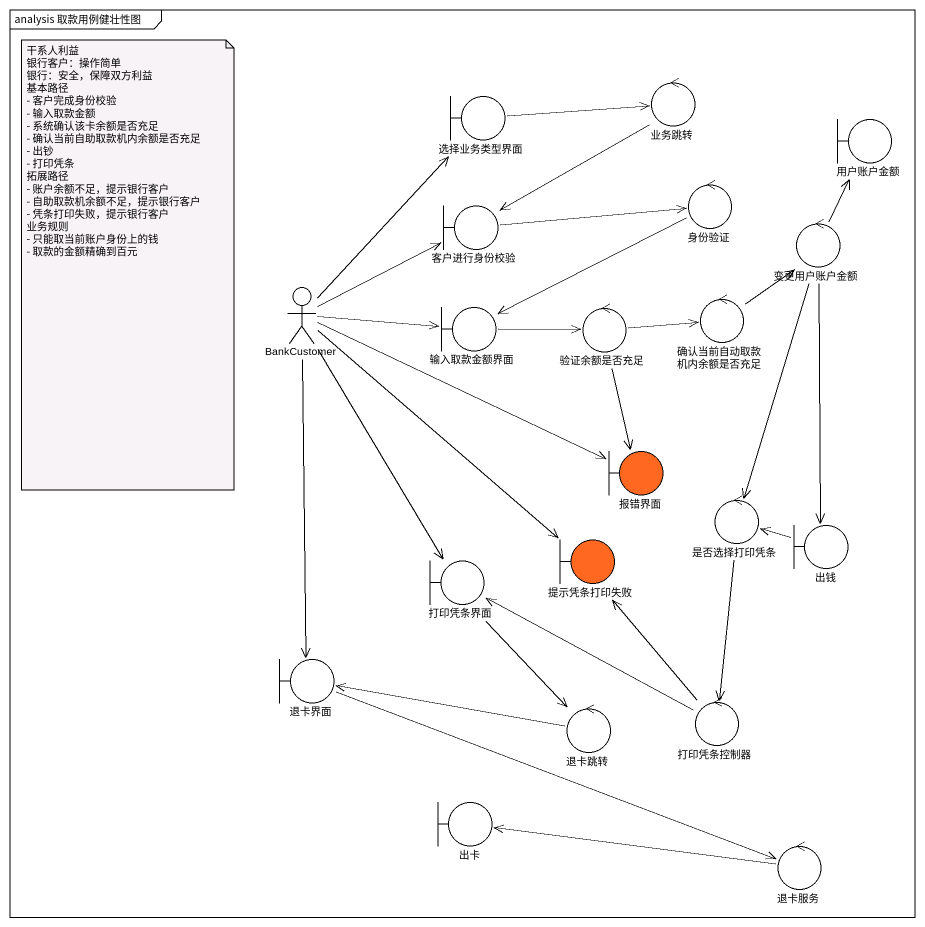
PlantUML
@startuml
mainframe analysis 取款用例健壮性图
control 业务跳转
boundary 选择业务类型界面
boundary 用户账户金额
boundary 客户进行身份校验
control 身份验证
control 变更用户账户金额
actor BankCustomer
boundary 输入取款金额界面
control 验证余额是否充足
control 确认当前自动取款机内余额是否充足
boundary 报错界面 #FF6820
control 是否选择打印凭条
boundary 出钱
boundary 打印凭条界面
boundary 提示凭条打印失败 #FF6820
boundary 退卡界面
control 退卡跳转
control 打印凭条控制器
boundary 出卡
control 退卡服务
业务跳转 --> 客户进行身份校验
选择业务类型界面 -right-> 业务跳转
客户进行身份校验 -right-> 身份验证
身份验证 -left-> 输入取款金额界面
变更用户账户金额 -up-> 用户账户金额
变更用户账户金额 --> 是否选择打印凭条
变更用户账户金额 --> 出钱
BankCustomer -up-> 选择业务类型界面
BankCustomer -right-> 客户进行身份校验
BankCustomer -right-> 输入取款金额界面
BankCustomer -right-> 报错界面
BankCustomer --> 打印凭条界面
BankCustomer --> 提示凭条打印失败
BankCustomer --> 退卡界面
输入取款金额界面 -right-> 验证余额是否充足
验证余额是否充足 -right-> 确认当前自动取款机内余额是否充足
验证余额是否充足 --> 报错界面
确认当前自动取款机内余额是否充足 -up-> 变更用户账户金额
是否选择打印凭条 --> 打印凭条控制器
出钱 -left-> 是否选择打印凭条
打印凭条界面 --> 退卡跳转
退卡界面 -right-> 退卡服务
退卡跳转 -left-> 退卡界面
打印凭条控制器 -left-> 打印凭条界面
打印凭条控制器 -up-> 提示凭条打印失败
退卡服务 -left-> 出卡
note as N1
  干系人利益
  银行客户：操作简单
  银行：安全，保障双方利益
  基本路径
  - 客户完成身份校验
  - 输入取款金额
  - 系统确认该卡余额是否充足
  - 确认当前自助取款机内余额是否充足
  - 出钞
  - 打印凭条
  拓展路径
  - 账户余额不足，提示银行客户
  - 自助取款机余额不足，提示银行客户
  - 凭条打印失败，提示银行客户
  业务规则
  - 只能取当前账户身份上的钱
  - 取款的金额精确到百元
end note
@enduml
